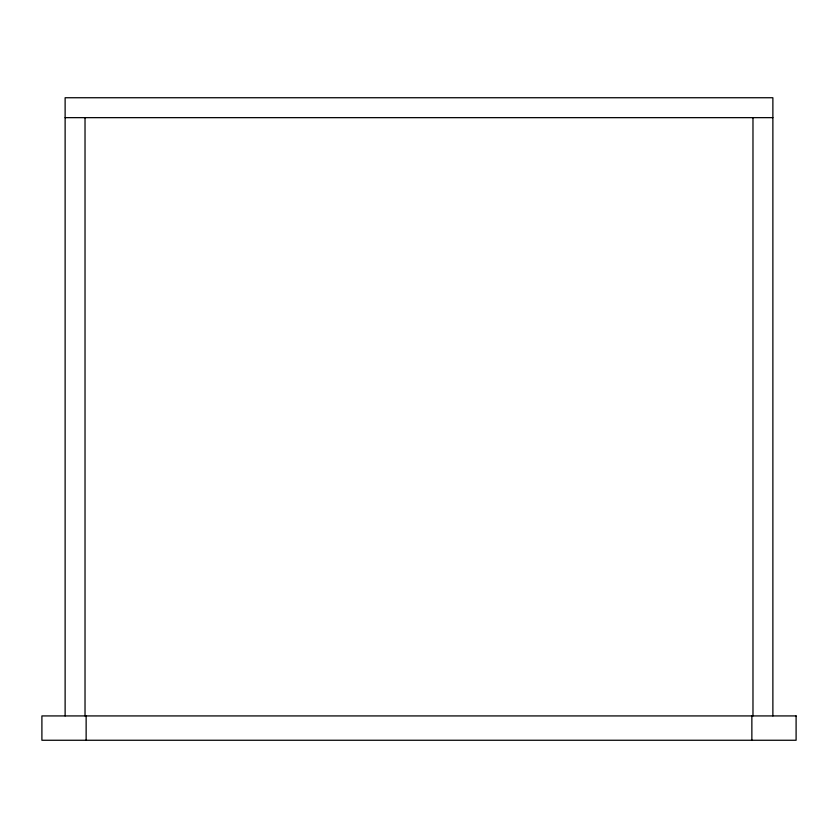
<?xml version="1.0" encoding="UTF-8"?>
<svg xmlns="http://www.w3.org/2000/svg" width="838" height="838" viewBox="0 0 838 838"><rect width="100%" height="100%" fill="white"/><g stroke="black" fill="none" stroke-linecap="round" stroke-linejoin="round"><path stroke-width="1.26" d="M65.123 117.655L772.877 117.655M772.877 715.924L772.877 97.742L65.123 97.742L65.123 715.924M752.974 117.655L752.974 715.924M751.864 715.924L751.864 740.258M86.136 715.924L86.136 740.258M85.026 117.655L85.026 715.924M796.1 715.924L41.9 715.924L41.9 740.258L796.1 740.258L796.1 715.924"/></g></svg>
